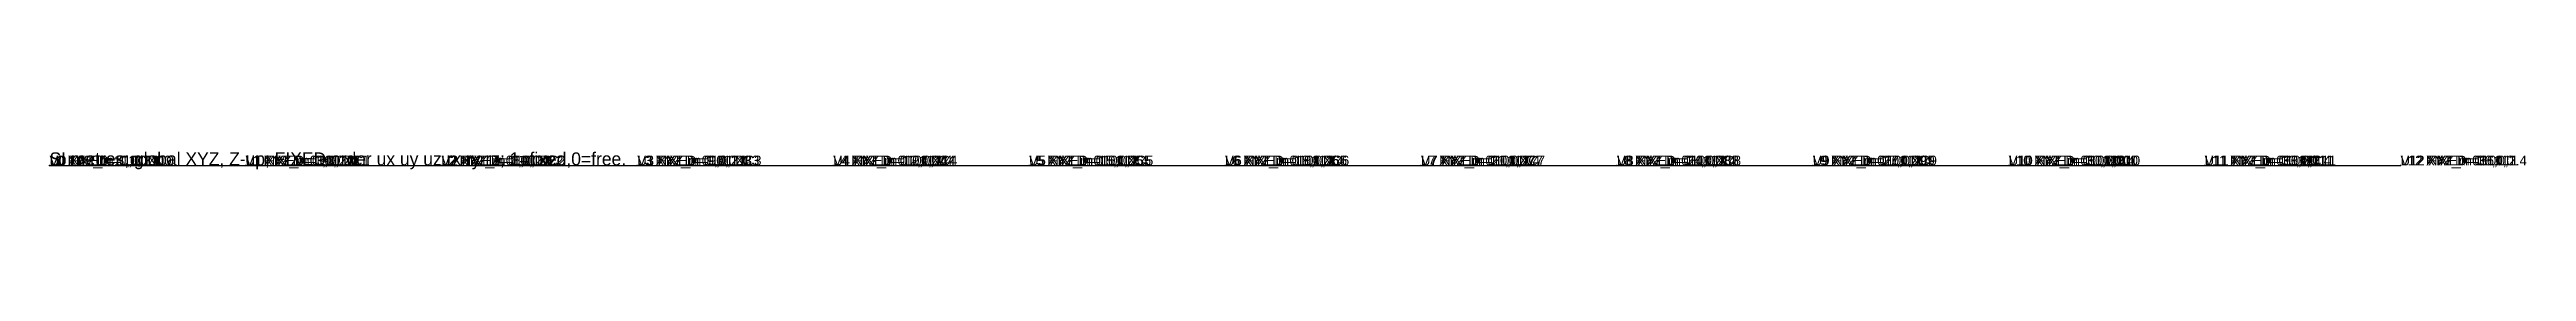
# Model space of a CAD drawing. Header units: metres. Extents: x 0 to 37.9, y -0.1 to 0.2.
import ezdxf

# ---------------------------------------------------------------- set-up
doc = ezdxf.new("R2010")
doc.units = ezdxf.units.M

msp = doc.modelspace()

# ---------------------------------------------------------------- linework, layer by layer
at = {"layer": 'NODE'}
for p in [(0, 0), (0, 0, 2.4), (3, 0), (3, 0, 2.4), (6, 0), (6, 0, 2.4), (9, 0), (9, 0, 2.4), (12, 0), (12, 0, 2.4), (15, 0), (15, 0, 2.4), (18, 0), (18, 0, 2.4), (21, 0), (21, 0, 2.4), (24, 0), (24, 0, 2.4), (27, 0), (27, 0, 2.4), (30, 0), (30, 0, 2.4), (33, 0), (33, 0, 2.4), (36, 0), (36, 0, 2.4)]:
    msp.add_point(p, dxfattribs=at)
at = {"layer": 'STRUCT'}
for p, q in [((0, 0), (0, 0, 2.4)), ((0, 0), (3, 0)), ((0, 0, 2.4), (3, 0, 2.4)), ((0, 0), (3, 0, 2.4)), ((0, 0, 2.4), (3, 0)), ((3, 0), (3, 0, 2.4)), ((3, 0), (6, 0)), ((3, 0, 2.4), (6, 0, 2.4)), ((3, 0), (6, 0, 2.4)), ((3, 0, 2.4), (6, 0)), ((6, 0), (6, 0, 2.4)), ((6, 0), (9, 0)), ((6, 0, 2.4), (9, 0, 2.4)), ((6, 0), (9, 0, 2.4)), ((6, 0, 2.4), (9, 0)), ((9, 0), (9, 0, 2.4)), ((9, 0), (12, 0)), ((9, 0, 2.4), (12, 0, 2.4)), ((9, 0), (12, 0, 2.4)), ((9, 0, 2.4), (12, 0)), ((12, 0), (12, 0, 2.4)), ((12, 0), (15, 0)), ((12, 0, 2.4), (15, 0, 2.4)), ((12, 0), (15, 0, 2.4)), ((12, 0, 2.4), (15, 0)), ((15, 0), (15, 0, 2.4)), ((15, 0), (18, 0)), ((15, 0, 2.4), (18, 0, 2.4)), ((15, 0), (18, 0, 2.4)), ((15, 0, 2.4), (18, 0)), ((18, 0), (18, 0, 2.4)), ((18, 0), (21, 0)), ((18, 0, 2.4), (21, 0, 2.4)), ((18, 0), (21, 0, 2.4)), ((18, 0, 2.4), (21, 0)), ((21, 0), (21, 0, 2.4)), ((21, 0), (24, 0)), ((21, 0, 2.4), (24, 0, 2.4)), ((21, 0), (24, 0, 2.4)), ((21, 0, 2.4), (24, 0)), ((24, 0), (24, 0, 2.4)), ((24, 0), (27, 0)), ((24, 0, 2.4), (27, 0, 2.4)), ((24, 0), (27, 0, 2.4)), ((24, 0, 2.4), (27, 0)), ((27, 0), (27, 0, 2.4)), ((27, 0), (30, 0)), ((27, 0, 2.4), (30, 0, 2.4)), ((27, 0), (30, 0, 2.4)), ((27, 0, 2.4), (30, 0)), ((30, 0), (30, 0, 2.4)), ((30, 0), (33, 0)), ((30, 0, 2.4), (33, 0, 2.4)), ((30, 0), (33, 0, 2.4)), ((30, 0, 2.4), (33, 0)), ((33, 0), (33, 0, 2.4)), ((33, 0), (36, 0)), ((33, 0, 2.4), (36, 0, 2.4)), ((33, 0), (36, 0, 2.4)), ((33, 0, 2.4), (36, 0)), ((36, 0), (36, 0, 2.4))]:
    msp.add_line(p, q, dxfattribs=at)

# ---------------------------------------------------------------- texts
at = {"layer": 'DRAWING_NOTE'}
msp.add_text('SI metres; global XYZ, Z-up; FIXED order ux uy uz rx ry rz; 1=fixed,0=free.', height=0.2, dxfattribs=at).set_placement((0, 0, 5.4))
at = {"layer": 'MEMBER_ID'}
for s, p in [('V0', (0, 0, 1.2)), ('X0', (1.5, 0, 1.2)), ('UC0', (1.5, 0, 2.4)), ('LC0', (1.5, 0)), ('D0', (1.5, 0, 1.2)), ('V1', (3, 0, 1.2)), ('X1', (4.5, 0, 1.2)), ('UC1', (4.5, 0, 2.4)), ('LC1', (4.5, 0)), ('D1', (4.5, 0, 1.2)), ('V2', (6, 0, 1.2)), ('X2', (7.5, 0, 1.2)), ('UC2', (7.5, 0, 2.4)), ('LC2', (7.5, 0)), ('D2', (7.5, 0, 1.2)), ('V3', (9, 0, 1.2)), ('X3', (10.5, 0, 1.2)), ('UC3', (10.5, 0, 2.4)), ('LC3', (10.5, 0)), ('D3', (10.5, 0, 1.2)), ('V4', (12, 0, 1.2)), ('X4', (13.5, 0, 1.2)), ('UC4', (13.5, 0, 2.4)), ('LC4', (13.5, 0)), ('D4', (13.5, 0, 1.2)), ('V5', (15, 0, 1.2)), ('X5', (16.5, 0, 1.2)), ('UC5', (16.5, 0, 2.4)), ('LC5', (16.5, 0)), ('D5', (16.5, 0, 1.2)), ('V6', (18, 0, 1.2)), ('X6', (19.5, 0, 1.2)), ('UC6', (19.5, 0, 2.4)), ('LC6', (19.5, 0)), ('D6', (19.5, 0, 1.2)), ('V7', (21, 0, 1.2)), ('X7', (22.5, 0, 1.2)), ('UC7', (22.5, 0, 2.4)), ('LC7', (22.5, 0)), ('D7', (22.5, 0, 1.2)), ('V8', (24, 0, 1.2)), ('X8', (25.5, 0, 1.2)), ('UC8', (25.5, 0, 2.4)), ('LC8', (25.5, 0)), ('D8', (25.5, 0, 1.2)), ('V9', (27, 0, 1.2)), ('X9', (28.5, 0, 1.2)), ('UC9', (28.5, 0, 2.4)), ('LC9', (28.5, 0)), ('D9', (28.5, 0, 1.2)), ('V10', (30, 0, 1.2)), ('X10', (31.5, 0, 1.2)), ('UC10', (31.5, 0, 2.4)), ('LC10', (31.5, 0)), ('D10', (31.5, 0, 1.2)), ('V11', (33, 0, 1.2)), ('X11', (34.5, 0, 1.2)), ('UC11', (34.5, 0, 2.4)), ('LC11', (34.5, 0)), ('D11', (34.5, 0, 1.2)), ('V12', (36, 0, 1.2))]:
    msp.add_text(s, height=0.15, dxfattribs=at).set_placement(p)
at = {"layer": 'NODE_COORD'}
for s, p in [('U0 XYZ_m=0,0,2.4', (0, 0, 2.4)), ('L0 XYZ_m=0,0,0', (0, 0)), ('U1 XYZ_m=3,0,2.4', (3, 0, 2.4)), ('L1 XYZ_m=3,0,0', (3, 0)), ('U2 XYZ_m=6,0,2.4', (6, 0, 2.4)), ('L2 XYZ_m=6,0,0', (6, 0)), ('U3 XYZ_m=9,0,2.4', (9, 0, 2.4)), ('L3 XYZ_m=9,0,0', (9, 0)), ('U4 XYZ_m=12,0,2.4', (12, 0, 2.4)), ('L4 XYZ_m=12,0,0', (12, 0)), ('U5 XYZ_m=15,0,2.4', (15, 0, 2.4)), ('L5 XYZ_m=15,0,0', (15, 0)), ('U6 XYZ_m=18,0,2.4', (18, 0, 2.4)), ('L6 XYZ_m=18,0,0', (18, 0)), ('U7 XYZ_m=21,0,2.4', (21, 0, 2.4)), ('L7 XYZ_m=21,0,0', (21, 0)), ('U8 XYZ_m=24,0,2.4', (24, 0, 2.4)), ('L8 XYZ_m=24,0,0', (24, 0)), ('U9 XYZ_m=27,0,2.4', (27, 0, 2.4)), ('L9 XYZ_m=27,0,0', (27, 0)), ('U10 XYZ_m=30,0,2.4', (30, 0, 2.4)), ('L10 XYZ_m=30,0,0', (30, 0)), ('U11 XYZ_m=33,0,2.4', (33, 0, 2.4)), ('L11 XYZ_m=33,0,0', (33, 0)), ('U12 XYZ_m=36,0,2.4', (36, 0, 2.4)), ('L12 XYZ_m=36,0,0', (36, 0))]:
    msp.add_text(s, height=0.15, dxfattribs=at).set_placement(p)
at = {"layer": 'NODE_ID'}
for s, p in [('U0', (0, 0, 2.4)), ('L0', (0, 0)), ('U1', (3, 0, 2.4)), ('L1', (3, 0)), ('U2', (6, 0, 2.4)), ('L2', (6, 0)), ('U3', (9, 0, 2.4)), ('L3', (9, 0)), ('U4', (12, 0, 2.4)), ('L4', (12, 0)), ('U5', (15, 0, 2.4)), ('L5', (15, 0)), ('U6', (18, 0, 2.4)), ('L6', (18, 0)), ('U7', (21, 0, 2.4)), ('L7', (21, 0)), ('U8', (24, 0, 2.4)), ('L8', (24, 0)), ('U9', (27, 0, 2.4)), ('L9', (27, 0)), ('U10', (30, 0, 2.4)), ('L10', (30, 0)), ('U11', (33, 0, 2.4)), ('L11', (33, 0)), ('U12', (36, 0, 2.4)), ('L12', (36, 0))]:
    msp.add_text(s, height=0.15, dxfattribs=at).set_placement(p)
at = {"layer": 'RESTRAINT'}
for s, p in [('U0 FIXED=010111', (0, 0, 2.4)), ('L0 FIXED=111111', (0, 0)), ('U1 FIXED=010111', (3, 0, 2.4)), ('L1 FIXED=010111', (3, 0)), ('U2 FIXED=010111', (6, 0, 2.4)), ('L2 FIXED=010111', (6, 0)), ('U3 FIXED=010111', (9, 0, 2.4)), ('L3 FIXED=010111', (9, 0)), ('U4 FIXED=010111', (12, 0, 2.4)), ('L4 FIXED=010111', (12, 0)), ('U5 FIXED=010111', (15, 0, 2.4)), ('L5 FIXED=010111', (15, 0)), ('U6 FIXED=010111', (18, 0, 2.4)), ('L6 FIXED=010111', (18, 0)), ('U7 FIXED=010111', (21, 0, 2.4)), ('L7 FIXED=010111', (21, 0)), ('U8 FIXED=010111', (24, 0, 2.4)), ('L8 FIXED=010111', (24, 0)), ('U9 FIXED=010111', (27, 0, 2.4)), ('L9 FIXED=010111', (27, 0)), ('U10 FIXED=010111', (30, 0, 2.4)), ('L10 FIXED=010111', (30, 0)), ('U11 FIXED=010111', (33, 0, 2.4)), ('L11 FIXED=010111', (33, 0)), ('U12 FIXED=010111', (36, 0, 2.4)), ('L12 FIXED=011111', (36, 0))]:
    msp.add_text(s, height=0.15, dxfattribs=at).set_placement(p)

doc.saveas('drawing.dxf')
